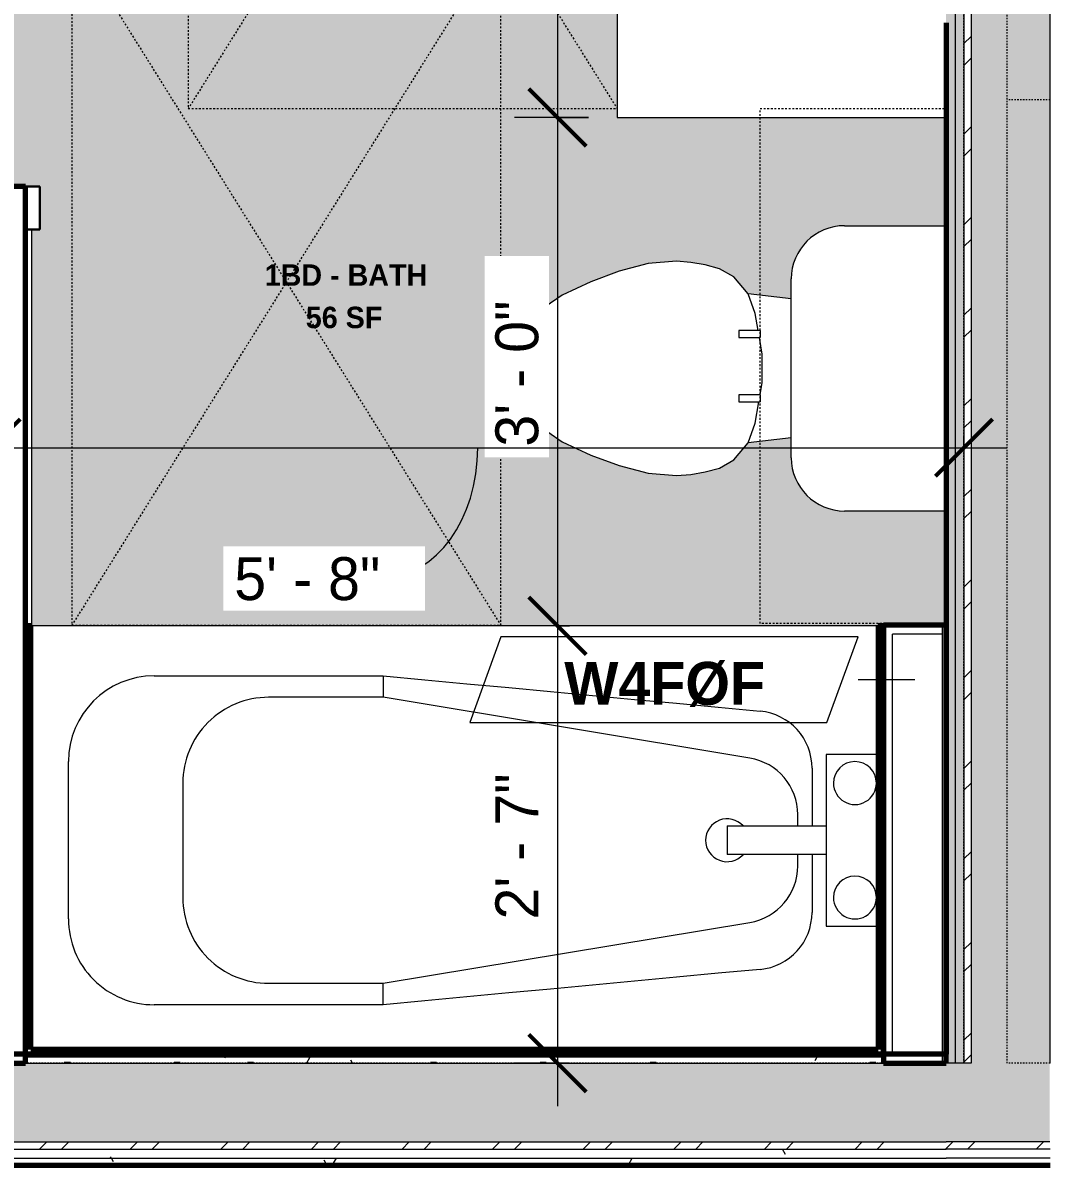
# Model space of a CAD drawing. Header units: inches. Extents: x 3011 to 5543, y -20 to 12119.
# Drawn here: x 4349.1 to 4420.9, y 10450.4 to 10530.3 of the extents above; entities that cross this region are included whole.
import ezdxf

# ---------------------------------------------------------------- set-up
doc = ezdxf.new("R2010")
doc.units = ezdxf.units.IN
doc.header["$MEASUREMENT"] = 0
doc.linetypes.add('Dash', pattern=[0.25, 0.125, -0.125])
doc.linetypes.add('Dash 3_32_', pattern=[0.1875, 0.09375, -0.09375])
for name, color, linetype, lineweight in [('0-2', 10, 'Continuous', 5), ('A-ANNO-DIMS', 211, 'Continuous', 9), ('A-ANNO-DIMS-32', 211, 'Continuous', 9), ('A-AREA-IDEN', 2, 'Continuous', 9), ('A-DETL-1', 90, 'Dash 3_32_', 18), ('A-DOOR', 31, 'Continuous', 18), ('A-DOOR-3', 31, 'Continuous', 9), ('A-DOOR-4', 31, 'Continuous', 30), ('A-DOOR-FRAM-3', 31, 'Continuous', 30), ('A-GENM', 5, 'Continuous', 9), ('A-GENM-HDLN', 13, 'Dash', 9), ('A-WALL', 113, 'Continuous', 18), ('A-WALL-1', 113, 'Continuous', 70), ('A-WALL-3', 250, 'Continuous', 18), ('A-WALL-IDEN', 211, 'Continuous', 9), ('A-WALL-PATT-1', 50, 'Continuous', 9), ('A-WALL-PATT-2', 8, 'Continuous', 9), ('A-WALL-PATT-3', 253, 'Continuous', 9), ('I-WALL-1', 7, 'Continuous', 70), ('P-SANR-FIXT', 6, 'Continuous', 9), ('Q-CASE', 31, 'Continuous', 9), ('Q-CASE-3', 31, 'Dash', 9)]:
    doc.layers.add(name, color=color, linetype=linetype, lineweight=lineweight)
doc.layers.add('A-AREA-PATT-1', color=255, linetype='Continuous', lineweight=9, transparency=1)
doc.styles.add('Century Gothic', font='ufonts.com_century-gothic.ttf', dxfattribs={"height": 3})
doc.styles.add('Century Gothic_B', font='GOTHICB.TTF', dxfattribs={"height": 3})
doc.styles.add('Century Gothic_B_1', font='GOTHICB.TTF', dxfattribs={"height": 1.5})
doc.dimstyles.new('OD_1__HACK_2', dxfattribs={"dimscale": 12, "dimtxt": 3.132505, "dimasz": 0.333333, "dimexe": 0.25, "dimexo": 0.166667, "dimgap": 0.041667, "dimtad": 1, "dimdec": 0, "dimzin": 3, "dimdsep": 46, "dimlunit": 4, "dimtxsty": 'Century Gothic', "dimblk1": 'OBLIQUE', "dimblk2": 'OBLIQUE', "dimsah": 1, "dimcen": 0.09, "dimdle": 0.25, "dimazin": 0, "dimtfac": 1, "dimtdec": 4, "dimtix": 1, "dimtmove": 1, "dimatfit": 3, "dimfxl": 1, "dimtvp": 1, "dimtfill": 1, "dimfrac": 2, "dimtolj": 1, "dimtzin": 0, "dimarcsym": 2})
doc.dimstyles.new('OD_1__HACK_2_1', dxfattribs={"dimscale": 12, "dimtxt": 3.132505, "dimasz": 0.333333, "dimexe": 0.25, "dimexo": 0.166667, "dimgap": 0.041667, "dimtad": 1, "dimdec": 0, "dimzin": 3, "dimdsep": 46, "dimlunit": 4, "dimtxsty": 'Century Gothic', "dimblk1": 'OBLIQUE', "dimblk2": 'OBLIQUE', "dimsah": 1, "dimcen": 0.09, "dimdle": 0.25, "dimazin": 0, "dimtfac": 1, "dimtdec": 4, "dimtix": 1, "dimtmove": 0, "dimatfit": 3, "dimfxl": 1, "dimtvp": 1, "dimtfill": 1, "dimfrac": 2, "dimtolj": 1, "dimtzin": 0, "dimarcsym": 2})
pattern_1 = [(0, (0, 0), (10.24, 2.56), [0.422, -7.258, 0.422, -7.258, -40.96]), (0, (0, 0), (10.24, 2.56), [-15.36, 0.422, -14.938, 0.422, -7.258, -17.92]), (0, (0, 0), (10.24, 2.56), [-38.4, 0.422, -4.698, 0.422, -12.378]), (120, (3.84, 1.28), (-7.33702503, 7.58810013), [0.422, -7.258, 0.422, -7.258, -40.96]), (120, (3.84, 1.28), (-7.33702503, 7.58810013), [-15.36, 0.422, -14.938, 0.422, -7.258, -17.92]), (120, (3.84, 1.28), (-7.33702503, 7.58810013), [-38.4, 0.422, -4.698, 0.422, -12.378]), (240, (5.12, 6.4), (-2.90297497, -10.14810013), [0.422, -7.258, 0.422, -7.258, -40.96]), (240, (5.12, 6.4), (-2.90297497, -10.14810013), [-15.36, 0.422, -14.938, 0.422, -7.258, -17.92]), (240, (5.12, 6.4), (-2.90297497, -10.14810013), [-38.4, 0.422, -4.698, 0.422, -12.378])]
pattern_2 = [(45, (0, 0), (-3.1678384, 3.1678384), []), (45, (0, 4.8), (-3.1678384, 3.1678384), [])]
pattern_3 = [(161.57, (0.16, 0.16), (-1.279773737, -0.000426766), [0, -9.107, 1.011, 0]), (18.43, (-0.16, 0.16), (-1.279773737, 0.000426766), [0, -9.107, 1.011, 0]), (108.43, (0.16, 0.16), (0.639452382, -3.199964008), [3.035, -7.083]), (71.57, (-0.16, 0.16), (0.639452382, 3.199964008), [3.035, -7.083])]

# ---------------------------------------------------------------- blocks, each defined once
blk = doc.blocks.new('CTR - 1st Phase - Common Walls_rvt-6-1ST FLOOR - 1BD B - ADA TYPE B')
at = {"layer": 'A-WALL-PATT-1'}
h = blk.add_hatch(dxfattribs=at)
h.set_pattern_fill('FP_1', color=256, style=0, pattern_type=2)
h.set_pattern_definition(pattern_1)
h.paths.add_polyline_path([(-2919.949, 10457.539), (-2919.949, 10813.489), (-2920.574, 10813.489), (-2920.574, 10457.539)], flags=0)
h = blk.add_hatch(dxfattribs=at)
h.set_pattern_fill('FP_1', color=256, style=0, pattern_type=2)
h.set_pattern_definition(pattern_1)
h.paths.add_polyline_path([(-2919.324, 10457.539), (-2919.324, 10813.489), (-2919.949, 10813.489), (-2919.949, 10457.539)], flags=0)
h = blk.add_hatch(dxfattribs=at)
h.set_pattern_fill('FP_1', color=256, style=0, pattern_type=2)
h.set_pattern_definition(pattern_1)
h.paths.add_polyline_path([(-2920.574, 10457.539), (-2920.574, 10458.164), (-3018.774, 10458.164), (-3018.774, 10457.539), (-2920.824, 10457.539)], flags=0)
h = blk.add_hatch(dxfattribs=at)
h.set_pattern_fill('FP_1', color=256, style=0, pattern_type=2)
h.set_pattern_definition(pattern_1)
h.paths.add_polyline_path([(-2922.484, 10450.414), (-2913.296, 10450.414), (-2913.296, 10450.914), (-3026.024, 10450.914), (-3026.024, 10450.789), (-3018.774, 10450.789), (-3018.774, 10450.414), (-2931.673, 10450.414)], flags=0)
h = blk.add_hatch(dxfattribs=at)
h.set_pattern_fill('FP_1', color=256, style=0, pattern_type=2)
h.set_pattern_definition(pattern_1)
h.paths.add_polyline_path([(-2968.428, 10450.914), (-2913.296, 10450.914), (-2913.296, 10451.539), (-3025.399, 10451.539), (-3025.399, 10450.914), (-2977.616, 10450.914)], flags=0)
at = {"layer": 'A-WALL-PATT-2'}
h = blk.add_hatch(dxfattribs=at)
h.set_pattern_fill('FP_2', color=256, style=0, pattern_type=2)
h.set_pattern_definition(pattern_2)
h.paths.add_polyline_path([(-2918.824, 10457.539), (-2918.824, 10813.489), (-2919.324, 10813.489), (-2919.324, 10457.539)], flags=0)
h = blk.add_hatch(dxfattribs=at)
h.set_pattern_fill('FP_2', color=256, style=0, pattern_type=2)
h.set_pattern_definition(pattern_2)
h.paths.add_polyline_path([(-2918.778, 10451.539), (-2913.324, 10451.539), (-2913.324, 10452.039), (-3024.899, 10452.039), (-3024.899, 10451.539), (-2918.824, 10451.539)], flags=0)
at = {"layer": 'A-WALL-PATT-3'}
h = blk.add_hatch(dxfattribs=at)
h.set_pattern_fill('FP_3', color=256, style=0, pattern_type=2)
h.set_pattern_definition(pattern_3)
h.paths.add_polyline_path([(-2913.324, 10452.039), (-2913.324, 10813.489), (-2918.824, 10813.489), (-2918.824, 10452.039)], flags=0)
h = blk.add_hatch(dxfattribs=at)
h.set_pattern_fill('FP_3', color=256, style=0, pattern_type=2)
h.set_pattern_definition(pattern_3)
h.paths.add_polyline_path([(-2922.484, 10452.039), (-2918.824, 10452.039), (-2918.824, 10457.539), (-3019.399, 10457.539), (-3019.399, 10452.039), (-2931.673, 10452.039)], flags=0)
at = {"layer": 'A-WALL-3'}
for p, q in [((-2919.949, 10813.489), (-2919.949, 10457.539)), ((-2919.324, 10813.489), (-2919.324, 10457.539)), ((-2918.824, 10813.489), (-2918.824, 10457.539)), ((-2913.324, 10813.489), (-2913.324, 10457.539)), ((-3018.774, 10457.539), (-2920.574, 10457.539)), ((-2919.949, 10457.539), (-2920.574, 10457.539)), ((-2919.324, 10457.539), (-2919.949, 10457.539)), ((-2918.824, 10457.539), (-2919.324, 10457.539)), ((-3018.774, 10452.039), (-2920.574, 10452.039)), ((-2918.824, 10452.039), (-2920.574, 10452.039)), ((-2913.324, 10452.039), (-2918.824, 10452.039)), ((-3018.774, 10451.539), (-2920.574, 10451.539)), ((-3018.774, 10450.914), (-2920.574, 10450.914)), ((-2913.324, 10451.539), (-2920.574, 10451.539)), ((-2913.324, 10450.914), (-2920.574, 10450.914)), ((-2913.296, 10451.539), (-2913.324, 10451.539)), ((-2913.296, 10450.914), (-2913.324, 10450.914))]:
    blk.add_line(p, q, dxfattribs=at)
at = {"layer": 'I-WALL-1'}
for p, q in [((-2920.574, 10530.289), (-2920.574, 10458.164)), ((-2920.574, 10458.164), (-3018.774, 10458.164)), ((-3018.774, 10450.414), (-2920.574, 10450.414)), ((-2920.574, 10450.414), (-2913.296, 10450.414))]:
    blk.add_line(p, q, dxfattribs=at)
blk = doc.blocks.new('Basic Wall _ INT - W4BØF - _5_8 GYP - 2X4 WOOD_BATT_ - 5_8 GYP_ - ___-2682877-1ST FLOOR - 1BD B - ADA TYPE B')
at = {"layer": 'A-WALL'}
for p, q in [((-2984.824, 10488.13), (-2984.824, 10515.839)), ((-2984.535, 10515.839), (-2984.535, 10488.13))]:
    blk.add_line(p, q, dxfattribs=at)
blk = doc.blocks.new('SWING - SINGLE - FLUSH - 2-10 x 6-8 - PRIVACY-3199407-1ST FLOOR - 1BD B - ADA TYPE B')
at = {"layer": 'A-DOOR-3'}
blk.add_arc((17, 2.375), 34.067, 93.36569, 180, dxfattribs=at)
at = {"layer": 'A-DOOR-4'}
for p, q in [((15, 2.375), (15, 36.383)), ((17, 36.383), (15, 36.383)), ((17, 2.375), (17, 36.383)), ((17, 2.375), (15, 2.375))]:
    blk.add_line(p, q, dxfattribs=at)
at = {"layer": 'A-DOOR-FRAM-3'}
for p, q in [((-17, 3.375), (-20, 3.375)), ((-20, 3.375), (-20, 2.375)), ((-17, 2.375), (-17, 3.375)), ((20, 3.375), (17, 3.375)), ((17, 3.375), (17, 2.375)), ((20, 2.375), (20, 3.375)), ((-20, 2.375), (-17, 2.375)), ((17, 2.375), (20, 2.375)), ((-17, -2.375), (-20, -2.375)), ((-20, -2.375), (-20, -3.375)), ((-17, -3.375), (-17, -2.375)), ((20, -2.375), (17, -2.375)), ((17, -2.375), (17, -3.375)), ((20, -3.375), (20, -2.375)), ((-20, -3.375), (-17, -3.375)), ((17, -3.375), (20, -3.375))]:
    blk.add_line(p, q, dxfattribs=at)
blk = doc.blocks.new('Toilet-Domestic-3D - Toilet-Domestic-3D-1352612-1ST FLOOR - 1BD B - ADA TYPE B')
at = {"layer": 'P-SANR-FIXT'}
for p, q in [((-9.976, 11.75), (-9.976, 18.851)), ((9.976, 18.851), (9.976, 11.75)), ((6.25, 8.024), (-6.25, 8.024)), ((-4.862, 8.024), (-5.209, 5)), ((4.862, 8.024), (5.209, 5)), ((-2.648, 5.709), (-3.836, 5.5)), ((-1, 6), (-2.159, 5.796)), ((1, 6), (-1, 6)), ((1.852, 5.85), (1, 6)), ((3.836, 5.5), (2.341, 5.764)), ((-5.209, 5), (-6.401, 4)), ((-3.836, 5.5), (-5.209, 5)), ((5.209, 5), (3.836, 5.5)), ((6.401, 4), (5.209, 5)), ((-6.401, 4), (-6.968, 3)), ((6.968, 3), (6.401, 4)), ((-6.968, 3), (-7.236, 2)), ((7.236, 2), (6.968, 3)), ((-7.236, 2), (-7.413, 0.996)), ((7.413, 0.996), (7.236, 2)), ((-7.413, 0.996), (-7.5, 0)), ((7.5, 0), (7.413, 0.996)), ((-7.5, 0), (-7.326, -1.992)), ((7.326, -1.992), (7.5, 0)), ((-7.326, -1.992), (-6.788, -4)), ((6.788, -4), (7.326, -1.992)), ((-6.788, -4), (-6.06, -6)), ((6.06, -6), (6.788, -4)), ((-6.06, -6), (-5.127, -8)), ((5.127, -8), (6.06, -6)), ((-5.127, -8), (-3.74, -10)), ((3.74, -10), (5.127, -8)), ((-3.74, -10), (-2.74, -11)), ((2.74, -11), (3.74, -10)), ((-2.74, -11), (-1.874, -11.5)), ((1.874, -11.5), (2.74, -11)), ((-1.874, -11.5), (-0.5, -12)), ((0.5, -12), (1.874, -11.5)), ((-0.5, -12), (0.5, -12))]:
    blk.add_line(p, q, dxfattribs=at)
for centre, start, end in [((-6.25, 11.75), 180, 270), ((6.25, 11.75), 270, 360)]:
    blk.add_arc(centre, 3.726, start, end, dxfattribs=at)
blk = doc.blocks.new('Bath Vanity - Bath Vanity 60_-3150019-1ST FLOOR - 1BD B - ADA TYPE B')
at = {"layer": 'Q-CASE'}
for p, q in [((30.738, 24), (-29.262, 24)), ((-29.262, 24), (-29.262, 1)), ((30.738, 1), (30.738, 24))]:
    blk.add_line(p, q, dxfattribs=at)
blk = doc.blocks.new('Bath Tub - Maestro - 60_x30_-1352617-1ST FLOOR - 1BD B - ADA TYPE B')
at = {"layer": 'P-SANR-FIXT'}
for p, q in [((35, 26.5), (51, 26.5)), ((35, 26.5), (35, 25)), ((35, 25), (9.345, 20.743)), ((43, 25), (35, 25)), ((4, 21), (0.375, 21)), ((4, 16), (4, 21)), ((5, 16), (5, 20.045)), ((57, 20.5), (57, 9.5)), ((49, 11), (49, 19)), ((6, 16.797), (6, 16)), ((4, 14), (4, 16)), ((4, 16), (10.938, 16)), ((10.938, 14), (10.938, 16)), ((4, 9), (4, 14)), ((10.938, 14), (4, 14)), ((5, 9.955), (5, 14)), ((6, 14), (6, 13.203)), ((0.375, 9), (4, 9)), ((9.345, 9.257), (35, 5)), ((35, 3.5), (35, 5)), ((35, 5), (43, 5)), ((51, 3.5), (35, 3.5)), ((0.375, 0), (59.625, 0))]:
    blk.add_line(p, q, dxfattribs=at)
at = {"layer": 'P-SANR-FIXT', "flags": 128}
for points in [[(8.627, 24.027), (11.557, 24.302), (14.487, 24.577), (17.418, 24.852), (20.348, 25.126), (23.279, 25.401), (26.209, 25.676), (29.139, 25.951), (32.07, 26.225), (35, 26.5)], [(35, 3.5), (32.07, 3.775), (29.139, 4.049), (26.209, 4.324), (23.279, 4.599), (20.348, 4.874), (17.418, 5.148), (14.487, 5.423), (11.557, 5.698), (8.627, 5.973)]]:
    blk.add_lwpolyline(points, dxfattribs=at)
at = {"layer": 'P-SANR-FIXT'}
for centre, radius, start, end in [((51, 20.5), 6, 360, 90), ((43, 19), 6, 360, 90), ((9, 20.045), 4, 95.35583, 180), ((2, 19), 1.5, 360, 180), ((10, 16.797), 4, 99.42227, 180), ((2, 19), 1.5, 180, 360), ((10.938, 15), 1.5, 360, 137.92893), ((10.938, 15), 1.5, 222.07107, 360), ((10, 13.203), 4, 180, 260.57773), ((2, 11), 1.5, 360, 180), ((2, 11), 1.5, 180, 360), ((43, 11), 6, 270, 0), ((9, 9.955), 4, 180, 264.64417), ((51, 9.5), 6, 270, 360)]:
    blk.add_arc(centre, radius, start, end, dxfattribs=at)
blk = doc.blocks.new('ADA Clearances - 30_x48_-3054095-1ST FLOOR - 1BD B - ADA TYPE B')
at = {"layer": 'A-GENM-HDLN'}
for p, q in [((15, -24), (-15, 24)), ((-15, -24), (15, 24)), ((15, 24), (-15, 24)), ((-15, 24), (-15, -24)), ((15, -24), (15, 24)), ((-15, -24), (15, -24))]:
    blk.add_line(p, q, dxfattribs=at)
blk = doc.blocks.new('ADA Clearances - 30_x48_-V1-1ST FLOOR - 1BD B - ADA TYPE B')
at = {"layer": 'A-GENM-HDLN'}
for p, q in [((15, -24), (-15, 24)), ((-15, -24), (15, 24)), ((15, 24), (-15, 24)), ((15, -24), (15, 24)), ((-15, -24), (15, -24))]:
    blk.add_line(p, q, dxfattribs=at)
blk = doc.blocks.new('300 Series Wall Hung Cabinet_326 - 36_-2909953-1ST FLOOR - 1BD B - ADA TYPE B')
at = {"layer": 'Q-CASE'}
for p, q in [((-2.012, 14.687), (-2.5, 14.687)), ((-2.5, 14.687), (-2.5, 13.188)), ((-2.012, 13.188), (-2.012, 14.687)), ((2.488, 14.687), (2, 14.687)), ((2, 14.687), (2, 13.188)), ((2.488, 13.188), (2.488, 14.687)), ((-2.012, 13.188), (-2.5, 13.188)), ((2.488, 13.188), (2, 13.188))]:
    blk.add_line(p, q, dxfattribs=at)
at = {"layer": 'Q-CASE-3'}
for p, q in [((-18, 0.187), (-18, 13.188)), ((-18, 13.188), (18, 13.188)), ((18, 13.188), (18, 0.187)), ((18, 0.187), (-18, 0.187))]:
    blk.add_line(p, q, dxfattribs=at)
blk = doc.blocks.new('Basic Wall _ INT - W4FØF - INT - _5_8 GYP - 2X4 WOOD_BATT__ - ___-3084600-1ST FLOOR - 1BD B - ADA TYPE B')
at = {"layer": 'A-WALL'}
for p, q in [((-2925.362, 10488.164), (-2925.074, 10488.164)), ((-2925.362, 10488.164), (-2925.362, 10488.13)), ((-2925.074, 10488.164), (-2925.074, 10488.13)), ((-2925.074, 10488.164), (-2924.992, 10488.164)), ((-2924.992, 10488.164), (-2924.949, 10488.164))]:
    blk.add_line(p, q, dxfattribs=at)
blk = doc.blocks.new('DIMBLOCK81-1ST FLOOR - 1BD B - ADA TYPE B')
at = {"layer": 'A-ANNO-DIMS-32', "lineweight": 50}
for p, q in [((4386.495, 10583.664), (4384.495, 10585.664)), ((4386.495, 10583.664), (4388.495, 10581.664)), ((4386.495, 10523.664), (4384.495, 10525.664)), ((4386.495, 10523.664), (4388.495, 10521.664))]:
    blk.add_line(p, q, dxfattribs=at)
at = {"layer": 'A-ANNO-DIMS-32'}
for p, q in [((4388.669, 10583.664), (4383.495, 10583.664)), ((4386.495, 10583.664), (4386.495, 10523.664)), ((4386.495, 10583.664), (4388.669, 10583.664)), ((4388.669, 10523.664), (4383.495, 10523.664)), ((4386.495, 10523.664), (4388.669, 10523.664))]:
    blk.add_line(p, q, dxfattribs=at)
at = {"layer": 'A-ANNO-DIMS-32', "color": 0, "insert": (4382.15, 10548.419), "char_height": 3, "width": 12.58969, "attachment_point": 1, "rotation": 90, "line_spacing_factor": 0.984502, "style": 'Century Gothic', "bg_fill": 3, "box_fill_scale": 1.25, "bg_fill_color": 256, "bg_fill_true_color": 13158600, "bg_fill_transparency": 0}
blk.add_mtext('5\' - 0"', dxfattribs=at)
blk = doc.blocks.new('_Oblique')
at = {"color": 0, "linetype": 'ByBlock', "lineweight": -2}
blk.add_line((-0.5, -0.5), (0.5, 0.5), dxfattribs=at)
blk = doc.blocks.new('DIMBLOCK82-1ST FLOOR - 1BD B - ADA TYPE B')
at = {"layer": 'A-ANNO-DIMS-32', "lineweight": 50}
for p, q in [((4386.495, 10523.664), (4384.495, 10525.664)), ((4386.495, 10523.664), (4388.495, 10521.664)), ((4386.495, 10488.13), (4384.495, 10490.13)), ((4386.495, 10488.13), (4388.495, 10486.13))]:
    blk.add_line(p, q, dxfattribs=at)
at = {"layer": 'A-ANNO-DIMS-32'}
for p, q in [((4388.669, 10523.664), (4383.495, 10523.664)), ((4386.495, 10523.664), (4386.495, 10488.13)), ((4386.495, 10523.664), (4388.669, 10523.664)), ((4387.323, 10488.13), (4383.495, 10488.13)), ((4386.495, 10488.13), (4387.323, 10488.13))]:
    blk.add_line(p, q, dxfattribs=at)
at = {"layer": 'A-ANNO-DIMS-32', "color": 0, "insert": (4382.15, 10500.652), "char_height": 3, "width": 12.58969, "attachment_point": 1, "rotation": 90, "line_spacing_factor": 0.984502, "style": 'Century Gothic', "bg_fill": 3, "box_fill_scale": 1.25, "bg_fill_color": 256, "bg_fill_true_color": 13158600, "bg_fill_transparency": 0}
blk.add_mtext('3\' - 0"', dxfattribs=at)
blk = doc.blocks.new('DIMBLOCK83-1ST FLOOR - 1BD B - ADA TYPE B')
at = {"layer": 'A-ANNO-DIMS-32', "lineweight": 50}
for p, q in [((4386.495, 10488.13), (4384.495, 10490.13)), ((4386.495, 10488.13), (4388.495, 10486.13)), ((4386.495, 10457.539), (4384.495, 10459.539)), ((4386.495, 10457.539), (4388.495, 10455.539))]:
    blk.add_line(p, q, dxfattribs=at)
at = {"layer": 'A-ANNO-DIMS-32'}
for p, q in [((4387.323, 10488.13), (4383.495, 10488.13)), ((4386.495, 10488.13), (4386.495, 10454.539)), ((4386.495, 10488.13), (4387.323, 10488.13)), ((4387.323, 10457.539), (4383.495, 10457.539)), ((4386.495, 10457.539), (4387.323, 10457.539))]:
    blk.add_line(p, q, dxfattribs=at)
at = {"layer": 'A-ANNO-DIMS-32', "color": 0, "insert": (4382.15, 10467.589), "char_height": 3, "width": 12.58969, "attachment_point": 1, "rotation": 90, "line_spacing_factor": 0.984502, "style": 'Century Gothic', "bg_fill": 3, "box_fill_scale": 1.25, "bg_fill_color": 256, "bg_fill_true_color": 13158600, "bg_fill_transparency": 0}
blk.add_mtext('2\' - 7"', dxfattribs=at)
blk = doc.blocks.new('DIMBLOCK88-1ST FLOOR - 1BD B - ADA TYPE B')
at = {"layer": 'A-ANNO-DIMS-32', "lineweight": 50}
for p, q in [((4346.919, 10500.581), (4348.919, 10502.581)), ((4414.919, 10500.581), (4416.919, 10502.581)), ((4346.919, 10500.581), (4344.919, 10498.581)), ((4414.919, 10500.581), (4412.919, 10498.581))]:
    blk.add_line(p, q, dxfattribs=at)
at = {"layer": 'A-ANNO-DIMS-32'}
for p, q in [((4346.919, 10501.409), (4346.919, 10497.581)), ((4346.919, 10500.581), (4346.919, 10501.409)), ((4414.919, 10501.409), (4414.919, 10497.581)), ((4414.919, 10500.581), (4414.919, 10501.409)), ((4346.919, 10500.581), (4417.919, 10500.581))]:
    blk.add_line(p, q, dxfattribs=at)
blk.add_ellipse((4374.379, 10500.581), major_axis=(0, 9.039), ratio=0.723558, start_param=3.141593, end_param=4.712389, dxfattribs=at)
at = {"layer": 'A-ANNO-DIMS-32', "color": 0, "insert": (4363.887, 10492.926), "char_height": 3, "width": 12.58969, "attachment_point": 1, "line_spacing_factor": 0.984502, "style": 'Century Gothic', "bg_fill": 3, "box_fill_scale": 1.25, "bg_fill_color": 256, "bg_fill_true_color": 13158600, "bg_fill_transparency": 0}
blk.add_mtext('5\' - 8"', dxfattribs=at)
blk = doc.blocks.new('Wall Tag - ONE-2663183-1ST FLOOR - 1BD B - ADA TYPE B')
at = {"layer": 'A-WALL-IDEN'}
for p, q in [((-0.3561, 0.0937), (-0.4244, -0.0937)), ((0.4244, 0.0937), (-0.3561, 0.0937)), ((0.3561, -0.0937), (0.4244, 0.0937)), ((-0.4244, -0.0937), (0.3561, -0.0937))]:
    blk.add_line(p, q, dxfattribs=at)

msp = doc.modelspace()

# ---------------------------------------------------------------- hatches: boundary and pattern name
at = {"layer": 'A-AREA-PATT-1'}
msp.add_hatch(color=256, dxfattribs=at).paths.add_polyline_path([(4356.242, 10488.13), (4408.88, 10488.13), (4408.88, 10488.164), (4413.669, 10488.164), (4413.669, 10496.154), (4406.567, 10496.154), (4405.603, 10496.281), (4404.704, 10496.653), (4403.933, 10497.245), (4403.34, 10498.017), (4402.968, 10498.916), (4402.841, 10499.88), (4402.841, 10501.268), (4399.817, 10500.921), (4398.817, 10499.729), (4397.817, 10499.162), (4396.817, 10498.894), (4395.814, 10498.717), (4394.817, 10498.63), (4392.825, 10498.804), (4390.817, 10499.342), (4388.817, 10500.07), (4386.817, 10501.003), (4384.817, 10502.39), (4383.817, 10503.39), (4383.317, 10504.256), (4382.817, 10505.63), (4382.817, 10506.63), (4383.317, 10508.004), (4383.817, 10508.87), (4384.817, 10509.87), (4386.817, 10511.257), (4388.817, 10512.19), (4390.817, 10512.918), (4392.825, 10513.456), (4394.817, 10513.63), (4395.814, 10513.543), (4396.817, 10513.366), (4397.817, 10513.098), (4398.817, 10512.531), (4399.817, 10511.339), (4402.841, 10510.992), (4402.841, 10512.38), (4402.968, 10513.345), (4403.34, 10514.243), (4403.933, 10515.015), (4404.704, 10515.607), (4405.603, 10515.979), (4406.567, 10516.106), (4413.669, 10516.106), (4413.669, 10523.664), (4390.669, 10523.664), (4390.669, 10583.664), (4413.669, 10583.664), (4413.669, 10586.126), (4392.294, 10586.126), (4392.294, 10585.539), (4389.294, 10585.539), (4389.294, 10588.914), (4355.294, 10588.914), (4355.294, 10585.539), (4352.294, 10585.539), (4352.294, 10586.126), (4349.707, 10586.126), (4349.707, 10555.839), (4350.294, 10555.839), (4350.294, 10552.839), (4346.919, 10552.839), (4346.919, 10518.839), (4350.294, 10518.839), (4350.294, 10515.839), (4349.707, 10515.839), (4349.707, 10488.13), (4355.294, 10488.13)], flags=0)

# ---------------------------------------------------------------- linework, layer by layer
at = {"layer": 'A-DETL-1'}
for p, q in [((4414.919, 10457.539), (4414.919, 10818.177)), ((4417.944, 10457.539), (4417.944, 10814.489)), ((4420.947, 10524.914), (4417.944, 10524.914)), ((4390.669, 10523.664), (4411.669, 10523.664)), ((4397.481, 10488.13), (4385.481, 10488.13)), ((4414.919, 10457.539), (4315.469, 10457.539)), ((4420.947, 10457.539), (4417.944, 10457.539))]:
    msp.add_line(p, q, dxfattribs=at)
at = {"layer": 'A-WALL'}
for p, q in [((4413.419, 10457.539), (4413.419, 10488.164)), ((4409.919, 10458.164), (4409.919, 10487.539)), ((4413.419, 10487.539), (4409.919, 10487.539)), ((4409.919, 10458.164), (4413.419, 10458.164))]:
    msp.add_line(p, q, dxfattribs=at)
at = {"layer": 'A-WALL-1'}
for p, q in [((4349.294, 10518.839), (4344.544, 10518.839)), ((4349.294, 10457.539), (4349.294, 10518.839)), ((4349.669, 10488.13), (4349.294, 10488.13)), ((4349.669, 10458.505), (4349.669, 10488.13)), ((4408.919, 10488.13), (4408.919, 10458.505)), ((4409.294, 10488.13), (4408.919, 10488.13)), ((4409.294, 10488.164), (4409.294, 10457.539)), ((4413.669, 10488.164), (4409.294, 10488.164)), ((4409.294, 10458.13), (4409.294, 10488.13)), ((4413.669, 10457.539), (4413.669, 10488.164)), ((4349.294, 10458.13), (4409.294, 10458.13)), ((4408.919, 10458.505), (4349.669, 10458.505)), ((4344.544, 10457.539), (4349.294, 10457.539)), ((4409.294, 10457.539), (4413.669, 10457.539))]:
    msp.add_line(p, q, dxfattribs=at)
at = {"layer": 'A-WALL-IDEN'}
msp.add_line((4411.481, 10484.355), (4407.519, 10484.355), dxfattribs=at)

# ---------------------------------------------------------------- block references
at = {"layer": '0-2'}
msp.add_blockref('CTR - 1st Phase - Common Walls_rvt-6-1ST FLOOR - 1BD B - ADA TYPE B', (7334.242, 0), dxfattribs=at)
at = {"layer": 'A-DOOR', "rotation": 89.99999999999994}
msp.add_blockref('SWING - SINGLE - FLUSH - 2-10 x 6-8 - PRIVACY-3199407-1ST FLOOR - 1BD B - ADA TYPE B', (4346.919, 10535.839), dxfattribs=at)
at = {"layer": 'A-GENM', "rotation": 180}
for name, p in [('ADA Clearances - 30_x48_-V1-1ST FLOOR - 1BD B - ADA TYPE B', (4375.669, 10548.289)), ('ADA Clearances - 30_x48_-3054095-1ST FLOOR - 1BD B - ADA TYPE B', (4367.533, 10512.164))]:
    msp.add_blockref(name, p, dxfattribs=at)
at = {"layer": 'A-WALL'}
for name in ['Basic Wall _ INT - W4BØF - _5_8 GYP - 2X4 WOOD_BATT_ - 5_8 GYP_ - ___-2682877-1ST FLOOR - 1BD B - ADA TYPE B', 'Basic Wall _ INT - W4FØF - INT - _5_8 GYP - 2X4 WOOD_BATT__ - ___-3084600-1ST FLOOR - 1BD B - ADA TYPE B']:
    msp.add_blockref(name, (7334.242, 0), dxfattribs=at)
at = {"layer": 'P-SANR-FIXT'}
for name, p, rotation in [('Toilet-Domestic-3D - Toilet-Domestic-3D-1352612-1ST FLOOR - 1BD B - ADA TYPE B', (4394.817, 10506.13), 270.0000000000975), ('Bath Tub - Maestro - 60_x30_-1352617-1ST FLOOR - 1BD B - ADA TYPE B', (4409.294, 10488.13), 180)]:
    msp.add_blockref(name, p, dxfattribs=dict(at, rotation=rotation))
at = {"layer": 'Q-CASE'}
for name, p, rotation in [('Bath Vanity - Bath Vanity 60_-3150019-1ST FLOOR - 1BD B - ADA TYPE B', (4414.669, 10552.927), 90.00000000017424), ('300 Series Wall Hung Cabinet_326 - 36_-2909953-1ST FLOOR - 1BD B - ADA TYPE B', (4413.856, 10506.289), 89.99999999999636)]:
    msp.add_blockref(name, p, dxfattribs=dict(at, rotation=rotation))

# ---------------------------------------------------------------- texts
at = {"layer": 'A-AREA-IDEN', "char_height": 1.5, "attachment_point": 1, "style": 'Century Gothic_B_1'}
for s, insert, width in [('1BD - BATH', (4366.02, 10513.402), 12.726), ('56 SF', (4368.892, 10510.44), 5.757)]:
    msp.add_mtext(s, dxfattribs=dict(at, insert=insert, width=width))

# ---------------------------------------------------------------- next in the draw order: dimensions: what is measured, and where the dimension line sits
at = {"layer": 'A-ANNO-DIMS'}
dim = msp.add_linear_dim(base=(4386.495, 10523.664), p1=(4390.669, 10583.664), p2=(4390.669, 10523.664), angle=90, dimstyle='OD_1__HACK_2_1', override={"dimpost": '<>', "dimfxl": 60}, dxfattribs=at)
dim.commit()
dim.dimension.update_dxf_attribs({"geometry": 'DIMBLOCK81-1ST FLOOR - 1BD B - ADA TYPE B', "text_midpoint": (4384.419, 10553.664)})

# ---------------------------------------------------------------- next in the draw order: dimensions: what is measured, and where the dimension line sits
dim = msp.add_linear_dim(base=(4386.495, 10488.13), p1=(4390.669, 10523.664), p2=(4389.323, 10488.13), angle=90, dimstyle='OD_1__HACK_2_1', override={"dimpost": '<>', "dimfxl": 35.559755}, dxfattribs=at)
dim.commit()
dim.dimension.update_dxf_attribs({"geometry": 'DIMBLOCK82-1ST FLOOR - 1BD B - ADA TYPE B', "text_midpoint": (4384.419, 10505.897)})

# ---------------------------------------------------------------- next in the draw order: dimensions: what is measured, and where the dimension line sits
dim = msp.add_linear_dim(base=(4386.495, 10457.539), p1=(4389.323, 10488.13), p2=(4389.323, 10457.539), angle=90, dimstyle='OD_1__HACK_2_1', override={"dimpost": '<>', "dimfxl": 30.590705}, dxfattribs=at)
dim.commit()
dim.dimension.update_dxf_attribs({"geometry": 'DIMBLOCK83-1ST FLOOR - 1BD B - ADA TYPE B', "text_midpoint": (4384.419, 10472.835)})

# ---------------------------------------------------------------- next in the draw order: block references
at = {"layer": 'A-WALL-IDEN', "xscale": 31.99999999999999, "yscale": 31.99999999999999, "zscale": 31.99999999999999}
msp.add_blockref('Wall Tag - ONE-2663183-1ST FLOOR - 1BD B - ADA TYPE B', (4393.939, 10484.355), dxfattribs=at)

# ---------------------------------------------------------------- next in the draw order: texts
at = {"layer": 'A-WALL-IDEN', "insert": (4386.969, 10485.603), "char_height": 3, "width": 16.766, "attachment_point": 1, "style": 'Century Gothic_B'}
msp.add_mtext('W4FØF', dxfattribs=at)

# ---------------------------------------------------------------- next in the draw order: dimensions: what is measured, and where the dimension line sits
at = {"layer": 'A-ANNO-DIMS'}
dim = msp.add_linear_dim(base=(4414.919, 10500.581), p1=(4346.919, 10503.409), p2=(4414.919, 10503.409), dimstyle='OD_1__HACK_2', override={"dimpost": '<>', "dimfxl": 68}, dxfattribs=at)
dim.commit()
dim.dimension.update_dxf_attribs({"geometry": 'DIMBLOCK88-1ST FLOOR - 1BD B - ADA TYPE B', "text_midpoint": (4370.182, 10490.926), "dimtype": 160})

doc.saveas('drawing.dxf')
